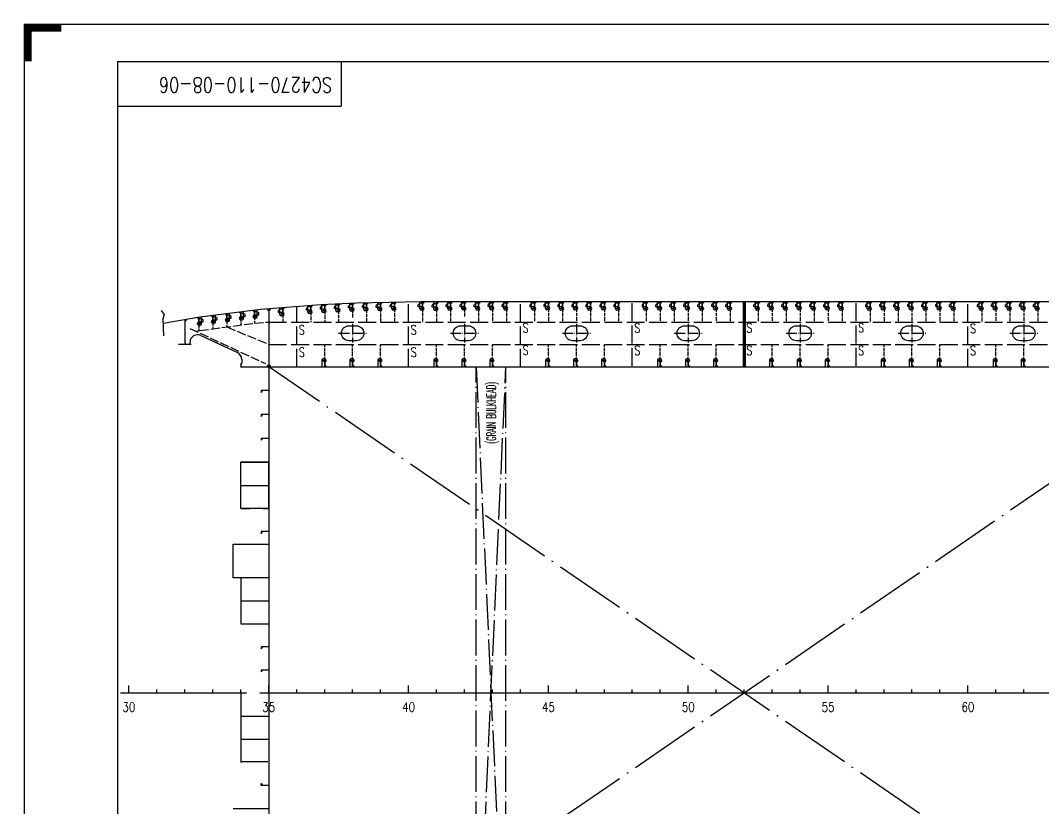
# Model space of a CAD drawing. Extents: x 373818 to 564480, y 322172 to 634257.
# Drawn here: x 444792 to 472228, y 613125 to 634257 of the extents above; entities that cross this region are included whole.
import ezdxf
from ezdxf.enums import TextEntityAlignment as Align

# ---------------------------------------------------------------- set-up
doc = ezdxf.new("R2010")
doc.units = 0
doc.header["$LTSCALE"] = 40
doc.header["$MEASUREMENT"] = 0
for name, pattern in [('ACAD_ISO02W100', [15, 12, -3]), ('ACAD_ISO03W100', [30, 12, -18]), ('ACAD_ISO04W100', [30.5, 24, -3, 0.5, -3])]:
    doc.linetypes.add(name, pattern=pattern)
doc.layers.get('0').update_dxf_attribs({"linetype": 'CONTINUOUS'})
for name, color, linetype in [('01CONTINUOUS', 2, 'CONTINUOUS'), ('BT_ENG', 7, 'CONTINUOUS'), ('C-CEN', 4, 'ACAD_ISO04W100'), ('C-CON', 4, 'CONTINUOUS'), ('C-DAS', 4, 'ACAD_ISO02W100'), ('FRAME', 7, 'CONTINUOUS'), ('Y-CON', 2, 'CONTINUOUS'), ('Y-DAS', 2, 'ACAD_ISO02W100'), ('Y-H', 2, 'ACAD_ISO03W100')]:
    doc.layers.add(name, color=color, linetype=linetype)
doc.styles.add('ENGNISH', font='romans.shx', dxfattribs={"width": 0.8, "height": 750})
doc.styles.add('ROMANS', font='romans.shx', dxfattribs={"width": 0.75, "height": 250, "bigfont": 'hzdx.shx'})

# ---------------------------------------------------------------- blocks, each defined once
blk = doc.blocks.new('A$C3512239F')
at = {"color": 7, "linetype": 'Continuous'}
for p, q in [((475, 450), (275, 450)), ((275, 50), (475, 50))]:
    blk.add_line(p, q, dxfattribs=at)
at = {"color": 7, "linetype": 'ACAD_ISO04W100', "ltscale": 0.3}
for p, q in [((375, 0), (375, 500)), ((0, 250), (750, 250))]:
    blk.add_line(p, q, dxfattribs=at)
at = {"color": 7, "linetype": 'Continuous'}
for centre, start, end in [((275, 250), 90, 270), ((475, 250), 270, 90)]:
    blk.add_arc(centre, 200, start, end, dxfattribs=at)

msp = doc.modelspace()

# ---------------------------------------------------------------- linework, layer by layer
at = {"color": 2}
for q in [(562792.4, 633156.63), (447392.4, 593156.63)]:
    msp.add_line((447392.4, 633156.63), q, dxfattribs=at)
at = {"color": 7, "ltscale": 0.2}
for p, q in [((452875.32, 626463.41), (452875.32, 626641.62)), ((453250.32, 626481.51), (453250.32, 626659.73)), ((453625.32, 626636.48), (453585.32, 626596.48)), ((453625.32, 626499.62), (453625.32, 626684.62)), ((453700.33, 626636.48), (453625.32, 626636.48)), ((454000.32, 626645.91), (453960.32, 626605.91)), ((454000.32, 626509.06), (454000.32, 626694.06)), ((454075.33, 626645.91), (454000.32, 626645.91)), ((454375.32, 626652.52), (454335.32, 626612.52)), ((454375.32, 626515.66), (454375.32, 626700.66)), ((454450.33, 626652.52), (454375.32, 626652.52)), ((454750.32, 626666.28), (454710.32, 626626.28)), ((454710.32, 626576.73), (454710.32, 626626.28)), ((454750.32, 626522.27), (454750.32, 626705.95)), ((454825.33, 626666.28), (454750.32, 626666.28)), ((455500.32, 626671.73), (455460.32, 626631.73)), ((455460.32, 626582.18), (455460.32, 626631.73)), ((455500.32, 626527.72), (455500.32, 626719.88)), ((455575.33, 626671.73), (455500.32, 626671.73)), ((455875.32, 626661.28), (455835.32, 626621.28)), ((455875.32, 626517.26), (455875.32, 626719.88)), ((455950.33, 626661.28), (455875.32, 626661.28)), ((456250.32, 626671.73), (456210.32, 626631.73)), ((456210.32, 626582.18), (456210.32, 626631.73)), ((456250.32, 626527.72), (456250.32, 626719.88)), ((456325.33, 626671.73), (456250.32, 626671.73)), ((456625.32, 626671.73), (456585.32, 626631.73)), ((456585.32, 626582.18), (456585.32, 626631.73)), ((456625.32, 626528.02), (456625.32, 626706.24)), ((456700.33, 626671.73), (456625.32, 626671.73)), ((457000.32, 626671.73), (456960.32, 626631.73)), ((456960.32, 626582.18), (456960.32, 626631.73)), ((457000.32, 626527.72), (457000.32, 626719.88)), ((457075.33, 626671.73), (457000.32, 626671.73)), ((457375.32, 626677.59), (457335.32, 626637.59)), ((457335.32, 626588.04), (457335.32, 626637.59)), ((457375.32, 626533.57), (457375.32, 626711.79)), ((457450.33, 626677.59), (457375.32, 626677.59)), ((457750.32, 626671.73), (457710.32, 626631.73)), ((457710.32, 626582.18), (457710.32, 626631.73)), ((457750.32, 626527.72), (457750.32, 626719.88)), ((457825.33, 626671.73), (457750.32, 626671.73)), ((458500.32, 626671.73), (458460.32, 626631.73)), ((458460.32, 626582.18), (458460.32, 626631.73)), ((458500.32, 626527.72), (458500.32, 626719.88)), ((458575.33, 626671.73), (458500.32, 626671.73)), ((458875.32, 626679.3), (458835.32, 626639.3)), ((458835.32, 626589.75), (458835.32, 626639.3)), ((458875.32, 626535.29), (458875.32, 626713.51)), ((458950.33, 626679.3), (458875.32, 626679.3)), ((459250.32, 626671.73), (459210.32, 626631.73)), ((459210.32, 626582.18), (459210.32, 626631.73)), ((459250.32, 626527.72), (459250.32, 626719.88)), ((459325.33, 626671.73), (459250.32, 626671.73)), ((459625.32, 626671.73), (459585.32, 626631.73)), ((459585.32, 626582.18), (459585.32, 626631.73)), ((459625.32, 626534.55), (459625.32, 626712.77)), ((459700.33, 626671.73), (459625.32, 626671.73)), ((460000.32, 626671.73), (459960.32, 626631.73)), ((459960.32, 626582.18), (459960.32, 626631.73)), ((460000.32, 626527.72), (460000.32, 626719.88)), ((460075.33, 626671.73), (460000.32, 626671.73)), ((460375.32, 626671.73), (460335.32, 626631.73)), ((460335.32, 626582.18), (460335.32, 626631.73)), ((460375.32, 626534.06), (460375.32, 626712.28)), ((460450.33, 626671.73), (460375.32, 626671.73)), ((460750.32, 626671.73), (460710.32, 626631.73)), ((460710.32, 626582.18), (460710.32, 626631.73)), ((460750.32, 626527.72), (460750.32, 626719.88)), ((460825.33, 626671.73), (460750.32, 626671.73)), ((461500.32, 626671.73), (461460.32, 626631.73)), ((461500.32, 626527.72), (461500.32, 626719.88)), ((461575.33, 626671.73), (461500.32, 626671.73)), ((461875.32, 626671.73), (461835.32, 626631.73)), ((461835.32, 626582.18), (461835.32, 626631.73)), ((461875.32, 626533.75), (461875.32, 626711.97)), ((461950.33, 626671.73), (461875.32, 626671.73)), ((462250.32, 626671.73), (462210.32, 626631.73)), ((462210.32, 626582.18), (462210.32, 626631.73)), ((462250.32, 626527.72), (462250.32, 626719.88)), ((462325.33, 626671.73), (462250.32, 626671.73)), ((462625.32, 626677.86), (462585.32, 626637.86)), ((462585.32, 626588.31), (462585.32, 626637.86)), ((462625.32, 626533.85), (462625.32, 626712.07)), ((462700.33, 626677.86), (462625.32, 626677.86)), ((463000.32, 626671.73), (462960.32, 626631.73)), ((462960.32, 626582.18), (462960.32, 626631.73)), ((463000.32, 626527.72), (463000.32, 626719.88)), ((463075.33, 626671.73), (463000.32, 626671.73)), ((463375.32, 626678.06), (463335.32, 626638.06)), ((463335.32, 626588.51), (463335.32, 626638.06)), ((463375.32, 626534.05), (463375.32, 626712.27)), ((463450.33, 626678.06), (463375.32, 626678.06)), ((463750.32, 626671.73), (463710.32, 626631.73)), ((463710.32, 626582.18), (463710.32, 626631.73)), ((463750.32, 626527.72), (463750.32, 626719.88)), ((463825.33, 626671.73), (463750.32, 626671.73)), ((464500.32, 626671.73), (464460.32, 626631.73)), ((464460.32, 626582.18), (464460.32, 626631.73)), ((464500.32, 626527.72), (464500.32, 626719.88)), ((464575.33, 626671.73), (464500.32, 626671.73)), ((464875.32, 626678.6), (464835.32, 626638.6)), ((464835.32, 626589.05), (464835.32, 626638.6)), ((464875.32, 626534.59), (464875.32, 626712.81)), ((464950.33, 626678.6), (464875.32, 626678.6)), ((465250.32, 626671.73), (465210.32, 626631.73)), ((465210.32, 626582.18), (465210.32, 626631.73)), ((465250.32, 626527.72), (465250.32, 626719.88)), ((465325.33, 626671.73), (465250.32, 626671.73)), ((465625.32, 626678.85), (465585.32, 626638.85)), ((465585.32, 626589.3), (465585.32, 626638.85)), ((465625.32, 626534.84), (465625.32, 626713.05)), ((465700.33, 626678.85), (465625.32, 626678.85)), ((466000.32, 626671.73), (465960.32, 626631.73)), ((465960.32, 626582.18), (465960.32, 626631.73)), ((466000.32, 626527.72), (466000.32, 626719.88)), ((466075.33, 626671.73), (466000.32, 626671.73)), ((466375.32, 626671.73), (466335.32, 626631.73)), ((466335.32, 626582.18), (466335.32, 626631.73)), ((466375.32, 626535.02), (466375.32, 626713.23)), ((466450.33, 626671.73), (466375.32, 626671.73)), ((466750.32, 626671.73), (466710.32, 626631.73)), ((466710.32, 626582.18), (466710.32, 626631.73)), ((466750.32, 626527.72), (466750.32, 626719.88)), ((466825.33, 626671.73), (466750.32, 626671.73)), ((467500.32, 626671.73), (467460.32, 626631.73)), ((467460.32, 626582.18), (467460.32, 626631.73)), ((467500.32, 626527.72), (467500.32, 626719.88)), ((467575.33, 626671.73), (467500.32, 626671.73)), ((467875.32, 626679.18), (467835.32, 626639.18)), ((467835.32, 626589.63), (467835.32, 626639.18)), ((467875.32, 626535.17), (467875.32, 626713.39)), ((467950.33, 626679.18), (467875.32, 626679.18)), ((468250.32, 626671.73), (468210.32, 626631.73)), ((468210.32, 626582.18), (468210.32, 626631.73)), ((468250.32, 626527.72), (468250.32, 626719.88)), ((468325.33, 626671.73), (468250.32, 626671.73)), ((468625.32, 626679.18), (468585.32, 626639.18)), ((468585.32, 626589.63), (468585.32, 626639.18)), ((468625.32, 626535.17), (468625.32, 626713.38)), ((468700.33, 626679.18), (468625.32, 626679.18)), ((469000.32, 626671.73), (468960.32, 626631.73)), ((468960.32, 626582.18), (468960.32, 626631.73)), ((469000.32, 626527.72), (469000.32, 626719.88)), ((469075.33, 626671.73), (469000.32, 626671.73)), ((469375.32, 626679.14), (469335.32, 626639.14)), ((469335.32, 626589.59), (469335.32, 626639.14)), ((469375.32, 626535.13), (469375.32, 626713.35)), ((469450.33, 626679.14), (469375.32, 626679.14)), ((469750.32, 626671.73), (469710.32, 626631.73)), ((469710.32, 626582.18), (469710.32, 626631.73)), ((469750.32, 626527.72), (469750.32, 626719.88)), ((469825.33, 626671.73), (469750.32, 626671.73)), ((470500.32, 626671.73), (470460.32, 626631.73)), ((470460.32, 626582.18), (470460.32, 626631.73)), ((470500.32, 626527.72), (470500.32, 626719.88)), ((470575.33, 626671.73), (470500.32, 626671.73)), ((470875.32, 626679.01), (470835.32, 626639.01)), ((470835.32, 626589.46), (470835.32, 626639.01)), ((470875.32, 626535), (470875.32, 626713.21)), ((470950.33, 626679.01), (470875.32, 626679.01)), ((471250.32, 626671.73), (471210.32, 626631.73)), ((471210.32, 626582.18), (471210.32, 626631.73)), ((471250.32, 626527.72), (471250.32, 626719.88)), ((471325.33, 626671.73), (471250.32, 626671.73)), ((471625.32, 626678.94), (471585.32, 626638.94)), ((471585.32, 626589.39), (471585.32, 626638.94)), ((471625.32, 626534.93), (471625.32, 626713.14)), ((471700.33, 626678.94), (471625.32, 626678.94)), ((472000.32, 626671.73), (471960.32, 626631.73)), ((471960.32, 626582.18), (471960.32, 626631.73)), ((472000.32, 626527.72), (472000.32, 626719.88)), ((472075.33, 626671.73), (472000.32, 626671.73)), ((450025.32, 626171.78), (450025.32, 626366.21)), ((450325.31, 626362.95), (450400.32, 626362.95)), ((450400.32, 626218.93), (450400.32, 626413.36)), ((450400.32, 626362.95), (450440.32, 626322.95)), ((450700.31, 626410.09), (450775.32, 626410.09)), ((450775.32, 626266.08), (450775.32, 626460.51)), ((450775.32, 626410.09), (450815.32, 626370.09)), ((450815.32, 626320.54), (450815.32, 626370.09)), ((451067.41, 626456.25), (451142.42, 626456.25)), ((451067.42, 626366.7), (451182.42, 626366.7)), ((451142.42, 626312.23), (451142.42, 626506.66)), ((451142.42, 626456.25), (451182.42, 626416.25)), ((451182.42, 626366.7), (451182.42, 626416.25)), ((451750.32, 626517.3), (451710.32, 626477.3)), ((451710.32, 626427.75), (451710.32, 626477.3)), ((451825.32, 626427.75), (451710.32, 626427.75)), ((451750.32, 626373.29), (451750.32, 626551.51)), ((451825.33, 626517.3), (451750.32, 626517.3)), ((452500.32, 626573.88), (452460.32, 626533.88)), ((452460.32, 626484.33), (452460.32, 626533.88)), ((452575.32, 626484.33), (452460.32, 626484.33)), ((452500.32, 626437.03), (452500.32, 626615.25)), ((452575.33, 626573.88), (452500.32, 626573.88)), ((452875.32, 626607.42), (452835.32, 626567.42)), ((452835.32, 626517.87), (452835.32, 626567.42)), ((452950.32, 626517.87), (452835.32, 626517.87)), ((452950.33, 626607.42), (452875.32, 626607.42)), ((453250.32, 626618.37), (453210.32, 626578.37)), ((453210.32, 626528.82), (453210.32, 626578.37)), ((453325.32, 626528.82), (453210.32, 626528.82)), ((453325.33, 626618.37), (453250.32, 626618.37)), ((453585.32, 626546.93), (453585.32, 626596.48)), ((453700.32, 626546.93), (453585.32, 626546.93)), ((453960.32, 626556.36), (453960.32, 626605.91)), ((454075.32, 626556.36), (453960.32, 626556.36)), ((454335.32, 626562.97), (454335.32, 626612.52)), ((454450.32, 626562.97), (454335.32, 626562.97)), ((454825.32, 626576.73), (454710.32, 626576.73)), ((455575.32, 626582.18), (455460.32, 626582.18)), ((455835.32, 626571.73), (455835.32, 626621.28)), ((455950.32, 626571.73), (455835.32, 626571.73)), ((456325.32, 626582.18), (456210.32, 626582.18)), ((456700.32, 626582.18), (456585.32, 626582.18)), ((457075.32, 626582.18), (456960.32, 626582.18)), ((457450.32, 626588.04), (457335.32, 626588.04)), ((457825.32, 626582.18), (457710.32, 626582.18)), ((458575.32, 626582.18), (458460.32, 626582.18)), ((458950.32, 626589.75), (458835.32, 626589.75)), ((459325.32, 626582.18), (459210.32, 626582.18)), ((459700.32, 626582.18), (459585.32, 626582.18)), ((460075.32, 626582.18), (459960.32, 626582.18)), ((460450.32, 626582.18), (460335.32, 626582.18)), ((460825.32, 626582.18), (460710.32, 626582.18)), ((461575.32, 626582.18), (461460.32, 626582.18)), ((461950.32, 626582.18), (461835.32, 626582.18)), ((462325.32, 626582.18), (462210.32, 626582.18)), ((462700.32, 626588.31), (462585.32, 626588.31)), ((463075.32, 626582.18), (462960.32, 626582.18)), ((463450.32, 626588.51), (463335.32, 626588.51)), ((463825.32, 626582.18), (463710.32, 626582.18)), ((464575.32, 626582.18), (464460.32, 626582.18)), ((464950.32, 626589.05), (464835.32, 626589.05)), ((465325.32, 626582.18), (465210.32, 626582.18)), ((465700.32, 626589.3), (465585.32, 626589.3)), ((466075.32, 626582.18), (465960.32, 626582.18)), ((466450.32, 626582.18), (466335.32, 626582.18)), ((466825.32, 626582.18), (466710.32, 626582.18)), ((467575.32, 626582.18), (467460.32, 626582.18)), ((467950.32, 626589.63), (467835.32, 626589.63)), ((468325.32, 626582.18), (468210.32, 626582.18)), ((468700.32, 626589.63), (468585.32, 626589.63)), ((469075.32, 626582.18), (468960.32, 626582.18)), ((469450.32, 626589.59), (469335.32, 626589.59)), ((469825.32, 626582.18), (469710.32, 626582.18)), ((470575.32, 626582.18), (470460.32, 626582.18)), ((470950.32, 626589.46), (470835.32, 626589.46)), ((471325.32, 626582.18), (471210.32, 626582.18)), ((471700.32, 626589.39), (471585.32, 626589.39)), ((472075.32, 626582.18), (471960.32, 626582.18)), ((449575.31, 626267.5), (449650.32, 626267.5)), ((449575.32, 626177.95), (449690.32, 626177.95)), ((449650.32, 626123.48), (449650.32, 626319.07)), ((449650.32, 626267.5), (449690.32, 626227.5)), ((449690.32, 626177.95), (449690.32, 626227.5)), ((449950.31, 626315.8), (450025.32, 626315.8)), ((449950.32, 626226.25), (450065.32, 626226.25)), ((450025.32, 626315.8), (450065.32, 626275.8)), ((450065.32, 626226.25), (450065.32, 626275.8)), ((450325.32, 626273.4), (450440.32, 626273.4)), ((450440.32, 626273.4), (450440.32, 626322.95)), ((450700.32, 626320.54), (450815.32, 626320.54)), ((452875.32, 625148.1), (452875.32, 624969.88)), ((453625.32, 625148.1), (453625.32, 624969.88)), ((454375.32, 625148.1), (454375.32, 624969.88)), ((455875.32, 625148.1), (455875.32, 624969.88)), ((456625.32, 625148.1), (456625.32, 624969.88)), ((457375.32, 625148.1), (457375.32, 624969.88)), ((458875.32, 625148.1), (458875.32, 624969.88)), ((459625.32, 625148.1), (459625.32, 624969.88)), ((460375.32, 625148.1), (460375.32, 624969.88)), ((461875.32, 625148.1), (461875.32, 624969.88)), ((462625.32, 625148.1), (462625.32, 624969.88)), ((463375.32, 625148.1), (463375.32, 624969.88)), ((464875.32, 625148.1), (464875.32, 624969.88)), ((465625.32, 625148.1), (465625.32, 624969.88)), ((466375.32, 625148.1), (466375.32, 624969.88)), ((467875.32, 625148.1), (467875.32, 624969.88)), ((468625.32, 625148.1), (468625.32, 624969.88)), ((469375.32, 625148.1), (469375.32, 624969.88)), ((470875.32, 625148.1), (470875.32, 624969.88)), ((471625.32, 625148.1), (471625.32, 624969.88))]:
    msp.add_line(p, q, dxfattribs=at)
for p, q in [((461460.32, 626631.73), (461460.32, 626582.18)), ((464175.32, 626719.88), (464175.32, 624969.88)), ((464225.32, 626719.88), (464225.32, 624969.88)), ((452575.32, 626402.03), (452535.32, 626402.03)), ((452950.32, 626428.41), (452910.32, 626428.41)), ((453325.32, 626446.51), (453285.32, 626446.51)), ((453700.32, 626464.62), (453660.32, 626464.62)), ((454075.32, 626474.06), (454035.32, 626474.06)), ((454450.32, 626480.66), (454410.32, 626480.66)), ((454825.32, 626487.27), (454785.32, 626487.27)), ((455575.32, 626492.72), (455535.32, 626492.72)), ((455950.32, 626482.26), (455910.32, 626482.26)), ((456325.32, 626492.72), (456285.32, 626492.72)), ((456700.32, 626493.02), (456660.32, 626493.02)), ((457075.32, 626492.72), (457035.32, 626492.72)), ((457450.32, 626498.57), (457410.32, 626498.57)), ((457825.32, 626492.72), (457785.32, 626492.72)), ((458575.32, 626492.72), (458535.32, 626492.72)), ((458950.32, 626500.29), (458910.32, 626500.29)), ((459325.32, 626492.72), (459285.32, 626492.72)), ((459700.32, 626499.55), (459660.32, 626499.55)), ((460075.32, 626492.72), (460035.32, 626492.72)), ((460450.32, 626499.06), (460410.32, 626499.06)), ((460825.32, 626492.72), (460785.32, 626492.72)), ((461575.32, 626492.72), (461535.32, 626492.72)), ((461950.32, 626498.75), (461910.32, 626498.75)), ((462325.32, 626492.72), (462285.32, 626492.72)), ((462700.32, 626498.85), (462660.32, 626498.85)), ((463075.32, 626492.72), (463035.32, 626492.72)), ((463450.32, 626499.05), (463410.32, 626499.05)), ((463825.32, 626492.72), (463785.32, 626492.72)), ((464575.32, 626492.72), (464535.32, 626492.72)), ((464950.32, 626499.59), (464910.32, 626499.59)), ((465325.32, 626492.72), (465285.32, 626492.72)), ((465700.32, 626499.84), (465660.32, 626499.84)), ((466075.32, 626492.72), (466035.32, 626492.72)), ((466450.32, 626500.02), (466410.32, 626500.02)), ((466825.32, 626492.72), (466785.32, 626492.72)), ((467575.32, 626492.72), (467535.32, 626492.72)), ((467950.32, 626500.17), (467910.32, 626500.17)), ((468325.32, 626492.72), (468285.32, 626492.72)), ((468700.32, 626500.17), (468660.32, 626500.17)), ((469075.32, 626492.72), (469035.32, 626492.72)), ((469450.32, 626500.13), (469410.32, 626500.13)), ((469825.32, 626492.72), (469785.32, 626492.72)), ((470575.32, 626492.72), (470535.32, 626492.72)), ((470950.32, 626500), (470910.32, 626500)), ((471325.32, 626492.72), (471285.32, 626492.72)), ((471700.32, 626499.93), (471660.32, 626499.93)), ((472075.32, 626492.72), (472035.32, 626492.72)), ((449575.32, 626088.48), (449615.32, 626088.48)), ((449950.32, 626136.78), (449990.32, 626136.78)), ((450325.32, 626183.93), (450365.32, 626183.93)), ((450700.32, 626231.08), (450740.32, 626231.08)), ((451067.42, 626277.23), (451107.42, 626277.23)), ((451825.32, 626338.29), (451785.32, 626338.29)), ((449625.33, 625812.35), (450610.29, 625350.06)), ((449340.35, 625576.37), (449340.35, 625631.29)), ((450725.32, 625169.01), (450725.32, 625069.88)), ((452950.32, 625183.1), (452910.32, 625183.1)), ((453700.32, 625183.1), (453660.32, 625183.1)), ((454450.32, 625183.1), (454410.32, 625183.1)), ((455950.32, 625183.1), (455910.32, 625183.1)), ((456700.32, 625183.1), (456660.32, 625183.1)), ((457450.32, 625183.1), (457410.32, 625183.1)), ((458950.32, 625183.1), (458910.32, 625183.1)), ((459700.32, 625183.1), (459660.32, 625183.1)), ((460450.32, 625183.1), (460410.32, 625183.1)), ((461950.32, 625183.1), (461910.32, 625183.1)), ((462700.32, 625183.1), (462660.32, 625183.1)), ((463450.32, 625183.1), (463410.32, 625183.1)), ((464950.32, 625183.1), (464910.32, 625183.1)), ((465700.32, 625183.1), (465660.32, 625183.1)), ((466450.32, 625183.1), (466410.32, 625183.1)), ((467950.32, 625183.1), (467910.32, 625183.1)), ((468700.32, 625183.1), (468660.32, 625183.1)), ((469450.32, 625183.1), (469410.32, 625183.1)), ((470950.32, 625183.1), (470910.32, 625183.1)), ((471700.32, 625183.1), (471660.32, 625183.1)), ((451450.32, 624969.88), (451420.32, 624969.88)), ((450700.32, 616219.88), (447477.91, 616219.88)), ((447700.32, 616219.88), (447700.32, 616419.88)), ((448450.32, 616219.88), (448450.32, 616319.88)), ((449200.32, 616219.88), (449200.32, 616319.88)), ((449950.32, 616219.88), (449950.32, 616319.88)), ((450700.32, 616219.88), (450700.32, 616319.88)), ((451450.32, 616219.88), (451450.32, 616419.88)), ((476950.32, 616219.88), (451450.32, 616219.88)), ((452200.32, 616219.88), (452200.32, 616319.88)), ((452950.32, 616219.88), (452950.32, 616319.88)), ((453700.32, 616219.88), (453700.32, 616319.88)), ((454450.32, 616219.88), (454450.32, 616319.88)), ((455200.32, 616219.88), (455200.32, 616419.88)), ((455950.32, 616219.88), (455950.32, 616319.88)), ((456700.32, 616219.88), (456700.32, 616319.88)), ((457450.32, 616219.88), (457450.32, 616319.88)), ((458200.32, 616219.88), (458200.32, 616319.88)), ((458950.32, 616219.88), (458950.32, 616419.88)), ((459700.32, 616219.88), (459700.32, 616319.88)), ((460450.32, 616219.88), (460450.32, 616319.88)), ((461200.32, 616219.88), (461200.32, 616319.88)), ((461950.32, 616219.88), (461950.32, 616319.88)), ((462700.32, 616219.88), (462700.32, 616419.88)), ((463450.32, 616219.88), (463450.32, 616319.88)), ((464200.32, 616219.88), (464200.32, 616319.88)), ((464950.32, 616219.88), (464950.32, 616319.88)), ((465700.32, 616219.88), (465700.32, 616319.88)), ((466450.32, 616219.88), (466450.32, 616419.88)), ((467200.32, 616219.88), (467200.32, 616319.88)), ((467950.32, 616219.88), (467950.32, 616319.88)), ((468700.32, 616219.88), (468700.32, 616319.88)), ((469450.32, 616219.88), (469450.32, 616319.88)), ((470200.32, 616219.88), (470200.32, 616419.88)), ((470950.32, 616219.88), (470950.32, 616319.88)), ((471700.32, 616219.88), (471700.32, 616319.88))]:
    msp.add_line(p, q)
msp.add_lwpolyline([(448569.82, 626481.59), (448647.57, 626372.86), (448611.29, 626258.96), (448626.84, 625803.34)])
for centre, start, end in [((452575.33, 626626.03), 270, 0), ((452950.33, 626652.41), 270, 0), ((453325.33, 626670.52), 270, 0), ((453700.33, 626688.63), 270, 0), ((454075.33, 626698.06), 270, 355.903951), ((454450.33, 626704.67), 270, 354.893793), ((454825.33, 626711.27), 270, 355.903921), ((455575.33, 626716.72), 270, 4.022447), ((455950.33, 626706.27), 270, 17.605963), ((456325.33, 626716.72), 270, 4.022447), ((456700.33, 626717.03), 270, 0), ((457075.33, 626716.72), 270, 4.022447), ((457450.33, 626722.58), 270, 356.561806), ((457825.33, 626716.72), 270, 4.022447), ((458575.33, 626716.72), 270, 4.022447), ((458950.33, 626724.29), 270, 354.367172), ((459325.33, 626716.72), 270, 4.022447), ((459700.33, 626723.56), 270, 355.307833), ((460075.33, 626716.72), 270, 4.022447), ((460450.33, 626723.07), 270, 355.935253), ((460825.33, 626716.72), 270, 4.022447), ((461575.33, 626716.72), 270, 4.022447), ((461950.33, 626722.76), 270, 356.327249), ((462325.33, 626716.72), 270, 4.022447), ((462700.33, 626722.85), 270, 356.206504), ((463075.33, 626716.72), 270, 4.022447), ((463450.33, 626723.05), 270, 355.950822), ((463825.33, 626716.72), 270, 4.022447), ((464575.33, 626716.72), 270, 4.022447), ((464950.33, 626723.59), 270, 355.263371), ((465325.33, 626716.72), 270, 4.022447), ((465700.33, 626723.84), 270, 354.946169), ((466075.33, 626716.72), 270, 4.022447), ((466450.33, 626724.02), 270, 354.716911), ((466825.33, 626716.72), 270, 4.022447), ((467575.33, 626716.72), 270, 4.022447), ((467950.33, 626724.17), 270, 354.521419), ((468325.33, 626716.72), 270, 4.022447), ((468700.33, 626724.17), 270, 354.523645), ((469075.33, 626716.72), 270, 4.022447), ((469450.33, 626724.13), 270, 354.571391), ((469825.33, 626716.72), 270, 4.022447), ((470575.33, 626716.72), 270, 4.022447), ((470950.33, 626724), 270, 354.740019), ((471325.33, 626716.72), 270, 4.022447), ((471700.33, 626723.93), 270, 354.829209), ((472075.33, 626716.72), 270, 4.022447), ((449950.31, 626360.79), 192.233842, 270), ((450325.31, 626407.94), 192.233842, 270), ((450700.31, 626455.08), 192.233842, 270), ((451067.41, 626501.24), 192.233842, 270), ((451825.33, 626562.29), 270, 0), ((449575.31, 626312.49), 194.787786, 270), ((452950.33, 624959.09), 13.872596, 90), ((453700.33, 624959.09), 13.872596, 90), ((454450.33, 624959.09), 13.872596, 90), ((455950.33, 624959.09), 13.872596, 90), ((456700.33, 624959.09), 13.872596, 90), ((457450.33, 624959.09), 13.872596, 90), ((458950.33, 624959.09), 13.872596, 90), ((459700.33, 624959.09), 13.872596, 90), ((460450.33, 624959.09), 13.872596, 90), ((461950.33, 624959.09), 13.872596, 90), ((462700.33, 624959.09), 13.872596, 90), ((463450.33, 624959.09), 13.872596, 90), ((464950.33, 624959.09), 13.872596, 90), ((465700.33, 624959.09), 13.872596, 90), ((466450.33, 624959.09), 13.872596, 90), ((467950.33, 624959.09), 13.872596, 90), ((468700.33, 624959.09), 13.872596, 90), ((469450.33, 624959.09), 13.872596, 90), ((470950.33, 624959.09), 13.872596, 90), ((471700.33, 624959.09), 13.872596, 90)]:
    msp.add_arc(centre, 44.99, start, end, dxfattribs=at)
for centre, radius, start, end in [((451067.42, 626317.23), 40, 90, 270), ((451450.32, 626533.28), 50, 184.480269, 4.480269), ((451785.32, 626373.29), 35, 180, 270), ((451825.32, 626378.29), 40, 270, 90), ((452535.32, 626437.03), 35, 180, 270), ((452575.32, 626442.03), 40, 270, 90), ((452910.32, 626463.41), 35, 180, 270), ((452950.32, 626468.41), 40, 270, 90), ((453285.32, 626481.51), 35, 180, 270), ((453325.32, 626486.51), 40, 270, 90), ((453660.32, 626499.62), 35, 180, 270), ((453700.32, 626504.62), 40, 270, 90), ((454035.32, 626509.06), 35, 180, 270), ((454075.32, 626514.06), 40, 270, 90), ((454410.32, 626515.66), 35, 180, 270), ((454450.32, 626520.66), 40, 270, 90), ((454785.32, 626522.27), 35, 180, 270), ((454825.32, 626527.27), 40, 270, 90), ((455535.32, 626527.72), 35, 180, 270), ((455575.32, 626532.72), 40, 270, 90), ((455910.32, 626517.26), 35, 180, 270), ((455950.32, 626522.26), 40, 270, 90), ((456285.32, 626527.72), 35, 180, 270), ((456325.32, 626532.72), 40, 270, 90), ((456660.32, 626528.02), 35, 180, 270), ((456700.32, 626533.02), 40, 270, 90), ((457035.32, 626527.72), 35, 180, 270), ((457075.32, 626532.72), 40, 270, 90), ((457410.32, 626533.57), 35, 180, 270), ((457450.32, 626538.57), 40, 270, 90), ((457785.32, 626527.72), 35, 180, 270), ((457825.32, 626532.72), 40, 270, 90), ((458535.32, 626527.72), 35, 180, 270), ((458575.32, 626532.72), 40, 270, 90), ((458910.32, 626535.29), 35, 180, 270), ((458950.32, 626540.29), 40, 270, 90), ((459285.32, 626527.72), 35, 180, 270), ((459325.32, 626532.72), 40, 270, 90), ((459660.32, 626534.55), 35, 180, 270), ((459700.32, 626539.55), 40, 270, 90), ((460035.32, 626527.72), 35, 180, 270), ((460075.32, 626532.72), 40, 270, 90), ((460410.32, 626534.06), 35, 180, 270), ((460450.32, 626539.06), 40, 270, 90), ((460785.32, 626527.72), 35, 180, 270), ((460825.32, 626532.72), 40, 270, 90), ((461535.32, 626527.72), 35, 180, 270), ((461575.32, 626532.72), 40, 270, 90), ((461910.32, 626533.75), 35, 180, 270), ((461950.32, 626538.75), 40, 270, 90), ((462285.32, 626527.72), 35, 180, 270), ((462325.32, 626532.72), 40, 270, 90), ((462660.32, 626533.85), 35, 180, 270), ((462700.32, 626538.85), 40, 270, 90), ((463035.32, 626527.72), 35, 180, 270), ((463075.32, 626532.72), 40, 270, 90), ((463410.32, 626534.05), 35, 180, 270), ((463450.32, 626539.05), 40, 270, 90), ((463785.32, 626527.72), 35, 180, 270), ((463825.32, 626532.72), 40, 270, 90), ((464535.32, 626527.72), 35, 180, 270), ((464575.32, 626532.72), 40, 270, 90), ((464910.32, 626534.59), 35, 180, 270), ((464950.32, 626539.59), 40, 270, 90), ((465285.32, 626527.72), 35, 180, 270), ((465325.32, 626532.72), 40, 270, 90), ((465660.32, 626534.84), 35, 180, 270), ((465700.32, 626539.84), 40, 270, 90), ((466035.32, 626527.72), 35, 180, 270), ((466075.32, 626532.72), 40, 270, 90), ((466410.32, 626535.02), 35, 180, 270), ((466450.32, 626540.02), 40, 270, 90), ((466785.32, 626527.72), 35, 180, 270), ((466825.32, 626532.72), 40, 270, 90), ((467535.32, 626527.72), 35, 180, 270), ((467575.32, 626532.72), 40, 270, 90), ((467910.32, 626535.17), 35, 180, 270), ((467950.32, 626540.17), 40, 270, 90), ((468285.32, 626527.72), 35, 180, 270), ((468325.32, 626532.72), 40, 270, 90), ((468660.32, 626535.17), 35, 180, 270), ((468700.32, 626540.17), 40, 270, 90), ((469035.32, 626527.72), 35, 180, 270), ((469075.32, 626532.72), 40, 270, 90), ((469410.32, 626535.13), 35, 180, 270), ((469450.32, 626540.13), 40, 270, 90), ((469785.32, 626527.72), 35, 180, 270), ((469825.32, 626532.72), 40, 270, 90), ((470535.32, 626527.72), 35, 180, 270), ((470575.32, 626532.72), 40, 270, 90), ((470910.32, 626535), 35, 180, 270), ((470950.32, 626540), 40, 270, 90), ((471285.32, 626527.72), 35, 180, 270), ((471325.32, 626532.72), 40, 270, 90), ((471660.32, 626534.93), 35, 180, 270), ((471700.32, 626539.93), 40, 270, 90), ((472035.32, 626527.72), 35, 180, 270), ((472075.32, 626532.72), 40, 270, 90), ((449200.35, 626244.03), 50, 270, 9.75341), ((449575.32, 626128.48), 40, 90, 270), ((449615.32, 626123.48), 35, 270, 0), ((449950.32, 626176.78), 40, 90, 270), ((449990.32, 626171.78), 35, 270, 0), ((450325.32, 626223.93), 40, 90, 270), ((450365.32, 626218.93), 35, 270, 0), ((450700.32, 626271.08), 40, 90, 270), ((450740.32, 626266.08), 35, 270, 0), ((451107.42, 626312.23), 35, 270, 0), ((449540.35, 625631.29), 200, 64.85734, 180), ((449200.35, 625576.37), 25, 0, 90), ((450525.32, 625169.01), 200, 0, 64.85734), ((450700.32, 625069.88), 25, 270, 0), ((450700.32, 624969.88), 25, 0, 90), ((452910.32, 625148.1), 35, 90, 180), ((452950.32, 625143.1), 40, 270, 90), ((453660.32, 625148.1), 35, 90, 180), ((453700.32, 625143.1), 40, 270, 90), ((454410.32, 625148.1), 35, 90, 180), ((454450.32, 625143.1), 40, 270, 90), ((455910.32, 625148.1), 35, 90, 180), ((455950.32, 625143.1), 40, 270, 90), ((456660.32, 625148.1), 35, 90, 180), ((456700.32, 625143.1), 40, 270, 90), ((457410.32, 625148.1), 35, 90, 180), ((457450.32, 625143.1), 40, 270, 90), ((458910.32, 625148.1), 35, 90, 180), ((458950.32, 625143.1), 40, 270, 90), ((459660.32, 625148.1), 35, 90, 180), ((459700.32, 625143.1), 40, 270, 90), ((460410.32, 625148.1), 35, 90, 180), ((460450.32, 625143.1), 40, 270, 90), ((461910.32, 625148.1), 35, 90, 180), ((461950.32, 625143.1), 40, 270, 90), ((462660.32, 625148.1), 35, 90, 180), ((462700.32, 625143.1), 40, 270, 90), ((463410.32, 625148.1), 35, 90, 180), ((463450.32, 625143.1), 40, 270, 90), ((464910.32, 625148.1), 35, 90, 180), ((464950.32, 625143.1), 40, 270, 90), ((465660.32, 625148.1), 35, 90, 180), ((465700.32, 625143.1), 40, 270, 90), ((466410.32, 625148.1), 35, 90, 180), ((466450.32, 625143.1), 40, 270, 90), ((467910.32, 625148.1), 35, 90, 180), ((467950.32, 625143.1), 40, 270, 90), ((468660.32, 625148.1), 35, 90, 180), ((468700.32, 625143.1), 40, 270, 90), ((469410.32, 625148.1), 35, 90, 180), ((469450.32, 625143.1), 40, 270, 90), ((470910.32, 625148.1), 35, 90, 180), ((470950.32, 625143.1), 40, 270, 90), ((471660.32, 625148.1), 35, 90, 180), ((471700.32, 625143.1), 40, 270, 90)]:
    msp.add_arc(centre, radius, start, end)
at = {"layer": '01CONTINUOUS'}
for p, q in [((455541.17, 626719.88), (524571.73, 626719.88)), ((464200.32, 624969.88), (464200.32, 626719.88)), ((451450.32, 626533.28), (451450.32, 605913.34)), ((449200.35, 626244.03), (449200.35, 625576.37)), ((449030.35, 625576.37), (449370.35, 625576.37)), ((450700.32, 625069.88), (450700.32, 624969.88)), ((450690.32, 624969.88), (526450.32, 624969.88)), ((451450.32, 624969.88), (526450.32, 624969.88)), ((451450.32, 622409.88), (450700.32, 622409.88)), ((450700.32, 622409.88), (451450.32, 622409.88)), ((450700.32, 621171.88), (450700.32, 622409.88)), ((450700.32, 621790.88), (451450.32, 621790.88)), ((451450.32, 621171.88), (450700.32, 621171.88)), ((450700.32, 619314.88), (450700.32, 618076.88)), ((450725.32, 618695.88), (451450.32, 618695.88)), ((450700.32, 618076.88), (451450.32, 618076.88)), ((450700.32, 616219.88), (450700.32, 614362.88)), ((450700.32, 615600.88), (451450.32, 615600.88)), ((450700.32, 615600.88), (451450.32, 615600.88)), ((450700.32, 614981.88), (451450.32, 614981.88)), ((450700.32, 614981.88), (451450.32, 614981.88)), ((450700.32, 614384.32), (451425.32, 614384.32)), ((450500.32, 613124.88), (451450.32, 613124.88))]:
    msp.add_line(p, q, dxfattribs=at)
for points in [[(448615.23, 626143.45), (449600.32, 626312.78), (451164.82, 626509.48), (451228.22, 626515.88), (452850.32, 626642.98), (453803.02, 626688.28), (455541.22, 626719.88), (459350.32, 626719.88), (465850.32, 626719.88), (476450.32, 626719.88), (515850.32, 626719.88)], [(451450.32, 619314.88), (450500.32, 619314.88), (450500.32, 620214.88), (451450.32, 620214.88)]]:
    msp.add_lwpolyline(points, dxfattribs=at)
at = {"layer": 'BT_ENG'}
for p, q in [((444892.4, 634156.63), (563792.4, 634156.63)), ((444892.4, 634156.63), (444892.4, 592156.63)), ((453392.4, 633156.63), (453392.4, 631956.63)), ((447392.4, 631956.63), (453392.4, 631956.63))]:
    msp.add_line(p, q, dxfattribs=at)
at = {"layer": 'BT_ENG', "const_width": 200}
for points in [[(444892.4, 634056.63), (445892.4, 634056.63)], [(444992.4, 634156.63), (444992.4, 633156.63)]]:
    msp.add_lwpolyline(points, dxfattribs=at)
at = {"layer": 'C-CEN', "ltscale": 2}
for p, q in [((476950.32, 624969.88), (451450.32, 607469.88)), ((476950.32, 607469.88), (451450.32, 624969.88))]:
    msp.add_line(p, q, dxfattribs=at)
at = {"layer": 'C-CEN'}
for p, q in [((457010.82, 607469.88), (457010.82, 624969.88)), ((457010.82, 607469.88), (457810.82, 624969.88)), ((457010.82, 624969.88), (457810.82, 607469.88)), ((457810.82, 607469.88), (457810.82, 624969.88))]:
    msp.add_line(p, q, dxfattribs=at)
at = {"layer": 'C-CON'}
msp.add_arc((451450.32, 624969.88), 50, 0, 180, dxfattribs=at)
at = {"layer": 'C-DAS'}
for p, q in [((451450.32, 626169.88), (527200.32, 626169.88)), ((451450.32, 625569.88), (532450.32, 625569.88))]:
    msp.add_line(p, q, dxfattribs=at)
at = {"layer": 'C-DAS', "ltscale": 0.5}
for p, q in [((449335.58, 625996.89), (451365.85, 625055.22)), ((450325.32, 626038.24), (451450.32, 625569.88))]:
    msp.add_line(p, q, dxfattribs=at)
msp.add_lwpolyline([(449495.57, 625922.68), (449600.32, 625941.44), (451067.42, 626137.34), (451450.32, 626169.88)], dxfattribs=at)
at = {"layer": 'Y-CON'}
for p, q in [((452950.32, 626468.41), (452950.32, 626648.41)), ((453325.32, 626486.51), (453325.32, 626666.51)), ((453700.32, 626504.62), (453700.32, 626684.62)), ((454075.32, 626514.06), (454075.32, 626694.06)), ((454450.32, 626520.66), (454450.32, 626700.66)), ((454825.32, 626527.27), (454825.32, 626707.27)), ((455575.32, 626532.72), (455575.32, 626719.88)), ((455950.32, 626522.26), (455950.32, 626702.26)), ((456325.32, 626532.72), (456325.32, 626719.88)), ((456700.32, 626533.02), (456700.32, 626713.02)), ((457075.32, 626532.72), (457075.32, 626719.88)), ((457450.32, 626538.57), (457450.32, 626718.57)), ((457825.32, 626532.72), (457825.32, 626719.88)), ((458575.32, 626532.72), (458575.32, 626719.88)), ((458950.32, 626540.29), (458950.32, 626720.29)), ((459325.32, 626532.72), (459325.32, 626719.88)), ((459700.32, 626539.55), (459700.32, 626719.55)), ((460075.32, 626532.72), (460075.32, 626719.88)), ((460450.32, 626539.06), (460450.32, 626719.06)), ((460825.32, 626532.72), (460825.32, 626719.88)), ((461575.32, 626532.72), (461575.32, 626719.88)), ((461950.32, 626538.75), (461950.32, 626718.75)), ((462325.32, 626532.72), (462325.32, 626719.88)), ((462700.32, 626538.85), (462700.32, 626718.85)), ((463075.32, 626532.72), (463075.32, 626719.88)), ((463450.32, 626539.05), (463450.32, 626719.05)), ((463825.32, 626532.72), (463825.32, 626719.88)), ((464575.32, 626532.72), (464575.32, 626719.88)), ((464950.32, 626539.59), (464950.32, 626719.59)), ((465325.32, 626532.72), (465325.32, 626719.88)), ((465700.32, 626539.84), (465700.32, 626719.84)), ((466075.32, 626532.72), (466075.32, 626719.88)), ((466450.32, 626540.02), (466450.32, 626720.02)), ((466825.32, 626532.72), (466825.32, 626719.88)), ((467575.32, 626532.72), (467575.32, 626719.88)), ((467950.32, 626540.17), (467950.32, 626720.17)), ((468325.32, 626532.72), (468325.32, 626719.88)), ((468700.32, 626540.17), (468700.32, 626720.17)), ((469075.32, 626532.72), (469075.32, 626719.88)), ((469450.32, 626540.13), (469450.32, 626720.13)), ((469825.32, 626532.72), (469825.32, 626719.88)), ((470575.32, 626532.72), (470575.32, 626719.88)), ((470950.32, 626540), (470950.32, 626720)), ((471325.32, 626532.72), (471325.32, 626719.88)), ((471700.32, 626539.93), (471700.32, 626719.93)), ((472075.32, 626532.72), (472075.32, 626719.88)), ((449950.32, 626176.78), (449950.32, 626356.78)), ((450325.32, 626223.93), (450325.32, 626403.93)), ((450700.32, 626271.08), (450700.32, 626451.08)), ((451067.42, 626317.23), (451067.42, 626497.23)), ((451825.32, 626378.29), (451825.32, 626558.29)), ((452575.32, 626442.03), (452575.32, 626622.03)), ((449575.32, 626128.48), (449575.32, 626308.48)), ((452950.32, 625143.1), (452950.32, 624963.1)), ((453700.32, 625143.1), (453700.32, 624963.1)), ((454450.32, 625143.1), (454450.32, 624969.88)), ((455950.32, 625143.1), (455950.32, 624969.88)), ((456700.32, 625143.1), (456700.32, 624969.88)), ((457450.32, 625143.1), (457450.32, 624969.88)), ((458950.32, 625143.1), (458950.32, 624969.88)), ((459700.32, 625143.1), (459700.32, 624969.88)), ((460450.32, 625143.1), (460450.32, 624969.88)), ((461950.32, 625143.1), (461950.32, 624969.88)), ((462700.32, 625143.1), (462700.32, 624969.88)), ((463450.32, 625143.1), (463450.32, 624969.88)), ((464950.32, 625143.1), (464950.32, 624969.88)), ((465700.32, 625143.1), (465700.32, 624969.88)), ((466450.32, 625143.1), (466450.32, 624969.88)), ((467950.32, 625143.1), (467950.32, 624969.88)), ((468700.32, 625143.1), (468700.32, 624969.88)), ((469450.32, 625143.1), (469450.32, 624969.88)), ((470950.32, 625143.1), (470950.32, 624969.88)), ((471700.32, 625143.1), (471700.32, 624969.88)), ((451450.32, 621171.88), (451450.32, 622409.88))]:
    msp.add_line(p, q, dxfattribs=at)
for points in [[(452950.32, 626648.41), (452950.32, 626468.41), (452900.32, 626468.41), (452950.32, 626508.41)], [(453325.32, 626666.51), (453325.32, 626486.51), (453275.32, 626486.51), (453325.32, 626526.51)], [(453700.32, 626684.62), (453700.32, 626504.62), (453650.32, 626504.62), (453700.32, 626544.62)], [(454075.32, 626694.06), (454075.32, 626514.06), (454025.32, 626514.06), (454075.32, 626554.06)], [(454450.32, 626700.66), (454450.32, 626520.66), (454400.32, 626520.66), (454450.32, 626560.66)], [(454825.32, 626707.27), (454825.32, 626527.27), (454775.32, 626527.27), (454825.32, 626567.27)], [(455575.32, 626712.72), (455575.32, 626532.72), (455525.32, 626532.72), (455575.32, 626572.72)], [(455950.32, 626719.88), (455950.32, 626522.26), (455900.32, 626522.26), (455950.32, 626562.26)], [(456325.32, 626712.72), (456325.32, 626532.72), (456275.32, 626532.72), (456325.32, 626572.72)], [(456700.32, 626713.02), (456700.32, 626533.02), (456650.32, 626533.02), (456700.32, 626573.02)], [(457075.32, 626712.72), (457075.32, 626532.72), (457025.32, 626532.72), (457075.32, 626572.72)], [(457450.32, 626718.57), (457450.32, 626538.57), (457400.32, 626538.57), (457450.32, 626578.57)], [(457825.32, 626712.72), (457825.32, 626532.72), (457775.32, 626532.72), (457825.32, 626572.72)], [(458575.32, 626712.72), (458575.32, 626532.72), (458525.32, 626532.72), (458575.32, 626572.72)], [(458950.32, 626720.29), (458950.32, 626540.29), (458900.32, 626540.29), (458950.32, 626580.29)], [(459325.32, 626712.72), (459325.32, 626532.72), (459275.32, 626532.72), (459325.32, 626572.72)], [(459700.32, 626719.55), (459700.32, 626539.55), (459650.32, 626539.55), (459700.32, 626579.55)], [(460075.32, 626712.72), (460075.32, 626532.72), (460025.32, 626532.72), (460075.32, 626572.72)], [(460450.32, 626719.06), (460450.32, 626539.06), (460400.32, 626539.06), (460450.32, 626579.06)], [(460825.32, 626712.72), (460825.32, 626532.72), (460775.32, 626532.72), (460825.32, 626572.72)], [(461575.32, 626712.72), (461575.32, 626532.72), (461525.32, 626532.72), (461575.32, 626572.72)], [(461950.32, 626718.75), (461950.32, 626538.75), (461900.32, 626538.75), (461950.32, 626578.75)], [(462325.32, 626712.72), (462325.32, 626532.72), (462275.32, 626532.72), (462325.32, 626572.72)], [(462700.32, 626718.85), (462700.32, 626538.85), (462650.32, 626538.85), (462700.32, 626578.85)], [(463075.32, 626712.72), (463075.32, 626532.72), (463025.32, 626532.72), (463075.32, 626572.72)], [(463450.32, 626719.05), (463450.32, 626539.05), (463400.32, 626539.05), (463450.32, 626579.05)], [(463825.32, 626712.72), (463825.32, 626532.72), (463775.32, 626532.72), (463825.32, 626572.72)], [(464575.32, 626712.72), (464575.32, 626532.72), (464525.32, 626532.72), (464575.32, 626572.72)], [(464950.32, 626719.59), (464950.32, 626539.59), (464900.32, 626539.59), (464950.32, 626579.59)], [(465325.32, 626712.72), (465325.32, 626532.72), (465275.32, 626532.72), (465325.32, 626572.72)], [(465700.32, 626719.84), (465700.32, 626539.84), (465650.32, 626539.84), (465700.32, 626579.84)], [(466075.32, 626712.72), (466075.32, 626532.72), (466025.32, 626532.72), (466075.32, 626572.72)], [(466450.32, 626720.02), (466450.32, 626540.02), (466400.32, 626540.02), (466450.32, 626580.02)], [(466825.32, 626712.72), (466825.32, 626532.72), (466775.32, 626532.72), (466825.32, 626572.72)], [(467575.32, 626712.72), (467575.32, 626532.72), (467525.32, 626532.72), (467575.32, 626572.72)], [(467950.32, 626720.17), (467950.32, 626540.17), (467900.32, 626540.17), (467950.32, 626580.17)], [(468325.32, 626712.72), (468325.32, 626532.72), (468275.32, 626532.72), (468325.32, 626572.72)], [(468700.32, 626720.17), (468700.32, 626540.17), (468650.32, 626540.17), (468700.32, 626580.17)], [(469075.32, 626712.72), (469075.32, 626532.72), (469025.32, 626532.72), (469075.32, 626572.72)], [(469450.32, 626720.13), (469450.32, 626540.13), (469400.32, 626540.13), (469450.32, 626580.13)], [(469825.32, 626712.72), (469825.32, 626532.72), (469775.32, 626532.72), (469825.32, 626572.72)], [(470575.32, 626712.72), (470575.32, 626532.72), (470525.32, 626532.72), (470575.32, 626572.72)], [(470950.32, 626720), (470950.32, 626540), (470900.32, 626540), (470950.32, 626580)], [(471325.32, 626712.72), (471325.32, 626532.72), (471275.32, 626532.72), (471325.32, 626572.72)], [(471700.32, 626719.93), (471700.32, 626539.93), (471650.32, 626539.93), (471700.32, 626579.93)], [(472075.32, 626712.72), (472075.32, 626532.72), (472025.32, 626532.72), (472075.32, 626572.72)], [(449950.32, 626356.78), (449950.32, 626176.78), (450000.32, 626176.78), (449950.32, 626216.78)], [(450325.32, 626403.93), (450325.32, 626223.93), (450375.32, 626223.93), (450325.32, 626263.93)], [(450700.32, 626451.08), (450700.32, 626271.08), (450750.32, 626271.08), (450700.32, 626311.08)], [(451067.42, 626497.23), (451067.42, 626317.23), (451117.42, 626317.23), (451067.42, 626357.23)], [(451825.32, 626558.29), (451825.32, 626378.29), (451775.32, 626378.29), (451825.32, 626418.29)], [(452575.32, 626622.03), (452575.32, 626442.03), (452525.32, 626442.03), (452575.32, 626482.03)], [(449575.32, 626308.48), (449575.32, 626128.48), (449625.32, 626128.48), (449575.32, 626168.48)], [(452950.32, 624969.88), (452950.32, 625143.1), (452900.32, 625143.1), (452950.32, 625103.1)], [(453700.32, 624969.88), (453700.32, 625143.1), (453650.32, 625143.1), (453700.32, 625103.1)], [(454450.32, 624969.88), (454450.32, 625143.1), (454400.32, 625143.1), (454450.32, 625103.1)], [(455950.32, 624969.88), (455950.32, 625143.1), (455900.32, 625143.1), (455950.32, 625103.1)], [(456700.32, 624969.88), (456700.32, 625143.1), (456650.32, 625143.1), (456700.32, 625103.1)], [(457450.32, 624969.88), (457450.32, 625143.1), (457400.32, 625143.1), (457450.32, 625103.1)], [(458950.32, 624969.88), (458950.32, 625143.1), (458900.32, 625143.1), (458950.32, 625103.1)], [(459700.32, 624969.88), (459700.32, 625143.1), (459650.32, 625143.1), (459700.32, 625103.1)], [(460450.32, 624969.88), (460450.32, 625143.1), (460400.32, 625143.1), (460450.32, 625103.1)], [(461950.32, 624969.88), (461950.32, 625143.1), (461900.32, 625143.1), (461950.32, 625103.1)], [(462700.32, 624969.88), (462700.32, 625143.1), (462650.32, 625143.1), (462700.32, 625103.1)], [(463450.32, 624969.88), (463450.32, 625143.1), (463400.32, 625143.1), (463450.32, 625103.1)], [(464950.32, 624969.88), (464950.32, 625143.1), (464900.32, 625143.1), (464950.32, 625103.1)], [(465700.32, 624969.88), (465700.32, 625143.1), (465650.32, 625143.1), (465700.32, 625103.1)], [(466450.32, 624969.88), (466450.32, 625143.1), (466400.32, 625143.1), (466450.32, 625103.1)], [(467950.32, 624969.88), (467950.32, 625143.1), (467900.32, 625143.1), (467950.32, 625103.1)], [(468700.32, 624969.88), (468700.32, 625143.1), (468650.32, 625143.1), (468700.32, 625103.1)], [(469450.32, 624969.88), (469450.32, 625143.1), (469400.32, 625143.1), (469450.32, 625103.1)], [(470950.32, 624969.88), (470950.32, 625143.1), (470900.32, 625143.1), (470950.32, 625103.1)], [(471700.32, 624969.88), (471700.32, 625143.1), (471650.32, 625143.1), (471700.32, 625103.1)]]:
    msp.add_lwpolyline(points, dxfattribs=at)
at = {"layer": 'Y-DAS'}
for p, q in [((455200.32, 624969.88), (455200.32, 626713.87)), ((458200.32, 624969.88), (458200.32, 626719.88)), ((461200.32, 624994.88), (461200.32, 626719.88)), ((467200.32, 624994.88), (467200.32, 626719.88)), ((470200.32, 624969.88), (470200.32, 626719.88)), ((452200.32, 624969.88), (452200.32, 626590.16)), ((450700.32, 618695.88), (451450.32, 618695.88))]:
    msp.add_line(p, q, dxfattribs=at)
at = {"layer": 'Y-DAS', "ltscale": 0.2}
for p, q in [((451825.32, 626378.29), (451825.32, 626157.26)), ((452575.32, 626442.03), (452575.32, 626169.88)), ((452950.32, 626468.41), (452950.32, 626169.88)), ((453325.32, 626486.51), (453325.32, 626169.88)), ((453700.32, 626508.07), (453700.32, 626287.46)), ((454075.32, 626514.06), (454075.32, 626169.88)), ((454450.32, 626520.66), (454450.32, 626169.88)), ((454825.32, 626527.27), (454825.32, 626169.88)), ((455575.32, 626532.72), (455575.32, 626169.88)), ((455950.32, 626522.26), (455950.32, 626169.88)), ((456325.32, 626532.72), (456325.32, 626169.88)), ((456700.32, 626533.02), (456700.32, 626311.81)), ((457075.32, 626532.72), (457075.32, 626169.88)), ((457450.32, 626538.57), (457450.32, 626169.88)), ((457825.32, 626532.72), (457825.32, 626169.88)), ((458575.32, 626532.72), (458575.32, 626171.9)), ((458950.32, 626540.29), (458950.32, 626171.1)), ((459325.32, 626532.72), (459325.32, 626171.9)), ((459700.32, 626539.55), (459700.32, 626170.37)), ((460075.32, 626532.72), (460075.32, 626171.9)), ((460450.32, 626539.06), (460450.32, 626169.88)), ((460825.32, 626532.72), (460825.32, 626171.9)), ((461575.32, 626532.72), (461575.32, 626171.9)), ((461950.32, 626538.75), (461950.32, 626169.57)), ((462325.32, 626532.72), (462325.32, 626171.9)), ((462700.32, 626538.85), (462700.32, 626169.67)), ((463075.32, 626532.72), (463075.32, 626171.9)), ((463450.32, 626539.05), (463450.32, 626169.87)), ((463825.32, 626532.72), (463825.32, 626171.9)), ((464575.32, 626532.72), (464575.32, 626171.9)), ((464950.32, 626539.59), (464950.32, 626170.4)), ((465325.32, 626532.72), (465325.32, 626171.9)), ((465700.32, 626539.84), (465700.32, 626170.65)), ((466075.32, 626532.72), (466075.32, 626171.9)), ((466450.32, 626540.02), (466450.32, 626170.83)), ((466825.32, 626532.72), (466825.32, 626171.9)), ((467575.32, 626532.72), (467575.32, 626169.88)), ((467950.32, 626540.17), (467950.32, 626168.96)), ((468325.32, 626532.72), (468325.32, 626169.88)), ((468700.32, 626540.17), (468700.32, 626168.96)), ((469075.32, 626532.72), (469075.32, 626169.88)), ((469450.32, 626540.13), (469450.32, 626168.92)), ((469825.32, 626532.72), (469825.32, 626169.88)), ((470575.32, 626532.72), (470575.32, 626169.88)), ((470950.32, 626540), (470950.32, 626168.79)), ((471325.32, 626532.72), (471325.32, 626169.88)), ((471700.32, 626539.93), (471700.32, 626168.72)), ((472075.32, 626532.72), (472075.32, 626169.88)), ((449575.32, 626113.5), (449575.32, 625936.96)), ((449950.32, 626164.71), (449950.32, 625988.17)), ((450325.32, 626214.79), (450325.32, 626038.24)), ((450700.32, 626264.86), (450700.32, 626088.32)), ((451067.42, 626314.87), (451067.42, 626137.34)), ((452950.32, 625143.1), (452950.32, 625569.88)), ((453700.32, 625143.1), (453700.32, 625569.88)), ((454450.32, 625143.1), (454450.32, 625569.88)), ((455950.32, 625143.1), (455950.32, 625569.88)), ((456700.32, 625143.1), (456700.32, 625569.88)), ((457450.32, 625143.1), (457450.32, 625569.88)), ((458950.32, 625143.1), (458950.32, 625569.88)), ((459700.32, 625143.1), (459700.32, 625569.88)), ((460450.32, 625143.1), (460450.32, 625569.88)), ((461950.32, 625143.1), (461950.32, 625569.88)), ((462700.32, 625143.1), (462700.32, 625569.88)), ((463450.32, 625143.1), (463450.32, 625569.88)), ((464950.32, 625143.1), (464950.32, 625569.88)), ((465700.32, 625143.1), (465700.32, 625569.88)), ((466450.32, 625143.1), (466450.32, 625569.88)), ((467950.32, 625143.1), (467950.32, 625569.88)), ((468700.32, 625143.1), (468700.32, 625569.88)), ((469450.32, 625143.1), (469450.32, 625569.88)), ((470950.32, 625143.1), (470950.32, 625569.88)), ((471700.32, 625143.1), (471700.32, 625569.88))]:
    msp.add_line(p, q, dxfattribs=at)
at = {"layer": 'Y-DAS'}
for points in [[(451450.32, 624329.88), (451250.32, 624329.88), (451250.32, 624279.88), (451295.12, 624329.88)], [(451450.32, 623689.88), (451250.32, 623689.88), (451250.32, 623639.88), (451295.12, 623689.88)], [(451450.32, 623049.88), (451250.32, 623049.88), (451250.32, 622999.88), (451295.12, 623049.88)], [(451450.32, 620552.88), (451250.32, 620552.88), (451250.32, 620502.88), (451295.12, 620552.88)], [(451450.32, 617457.88), (451250.32, 617457.88), (451250.32, 617407.88), (451295.12, 617457.88)], [(451450.32, 616838.88), (451250.32, 616838.88), (451250.32, 616788.88), (451295.12, 616838.88)], [(451450.32, 613743.88), (451250.32, 613743.88), (451250.32, 613793.88), (451295.12, 613743.88)]]:
    msp.add_lwpolyline(points, dxfattribs=at)
at = {"layer": 'Y-H', "ltscale": 0.5}
for p, q in [((450700.32, 621171.88), (451450.32, 621171.88)), ((451450.32, 621171.88), (451450.32, 613124.88)), ((451450.32, 616219.88), (450700.32, 616219.88))]:
    msp.add_line(p, q, dxfattribs=at)

# ---------------------------------------------------------------- block references
at = {"layer": 'C-CON', "xscale": -1, "rotation": 180}
for p in [(453325.32, 626119.88), (456325.32, 626119.88), (459325.32, 626119.88), (462325.32, 626119.88), (465325.32, 626119.88), (468325.32, 626119.88), (471325.32, 626119.88)]:
    msp.add_blockref('A$C3512239F', p, dxfattribs=at)

# ---------------------------------------------------------------- texts
at = {"style": 'ROMANS', "width": 0.45}
msp.add_text('(GRAIN BULKHEAD)', height=250, rotation=90, dxfattribs=at).set_placement((457541.78, 622906.84))
at = {"char_height": 250, "width": 4189.5335, "attachment_point": 7, "style": 'ROMANS'}
for insert in [(452255.96, 625836.99), (452255.96, 625836.99), (452255.96, 625836.99), (452255.96, 625836.99), (455255.96, 625836.99), (458255.96, 625889.9), (458255.96, 625889.9), (461255.96, 625885.75), (464255.96, 625889.9), (464255.96, 625889.9), (467255.96, 625894.06), (470255.96, 625873.22), (458255.96, 625289.9), (458255.96, 625289.9), (461255.96, 625285.75), (464255.96, 625285.7), (467255.96, 625281.52), (470255.96, 625281.55), (452255.96, 625236.99), (455255.96, 625236.99)]:
    msp.add_mtext('S', dxfattribs=dict(at, insert=insert))
at = {"layer": 'BT_ENG', "style": 'ENGNISH', "width": 0.8}
msp.add_text('SC4270-110-08-06', height=400, rotation=180, dxfattribs=at).set_placement((453151.89, 632725.88))
at = {"layer": 'FRAME', "style": 'ROMANS', "width": 0.8}
for s, p in [('30', (447700.32, 615844.88)), ('35', (451450.32, 615844.88)), ('40', (455200.32, 615844.88)), ('45', (458950.32, 615844.88)), ('50', (462700.32, 615844.88)), ('55', (466450.32, 615844.88)), ('60', (470200.32, 615844.88))]:
    msp.add_text(s, height=250, dxfattribs=at).set_placement(p, align=Align.MIDDLE)

doc.saveas('drawing.dxf')
